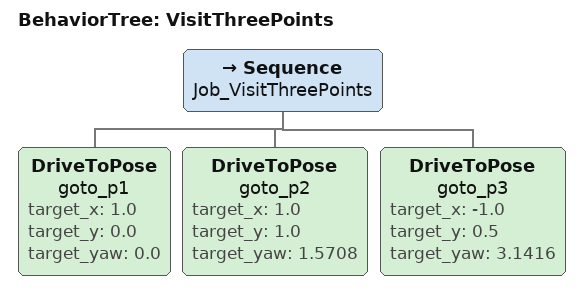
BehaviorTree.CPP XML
<?xml version="1.0" encoding="UTF-8"?>
<root BTCPP_format="4">
  <BehaviorTree ID="VisitThreePoints">
    <Sequence name="Job_VisitThreePoints">
      <DriveToPose name="goto_p1"
                   target_x="1.0"  target_y="0.0"  target_yaw="0.0"/>
      <DriveToPose name="goto_p2"
                   target_x="1.0"  target_y="1.0"  target_yaw="1.5708"/>
      <DriveToPose name="goto_p3"
                   target_x="-1.0" target_y="0.5"  target_yaw="3.1416"/>
    </Sequence>
  </BehaviorTree>
</root>
